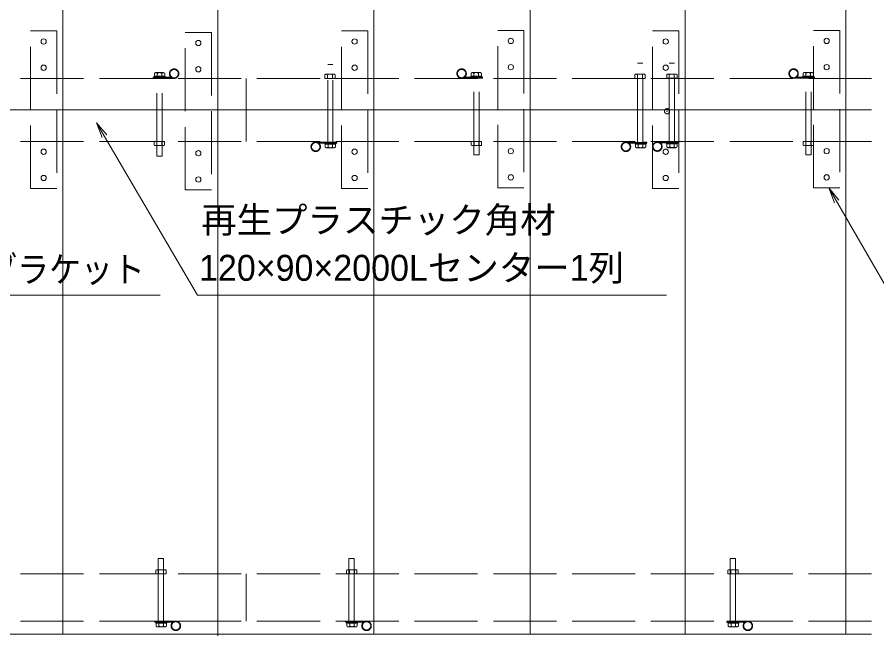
# Model space of a CAD drawing. Units: millimetres at full size, sheet at 1:20; details may follow other scales. Extents: x 200 to 8200, y 200 to 5740.
# Drawn here: x 3576 to 5212, y 3368 to 4547 of the extents above; entities that cross this region are included whole.
import ezdxf
from ezdxf.enums import TextEntityAlignment as Align

# ---------------------------------------------------------------- set-up
doc = ezdxf.new("R2010")
doc.units = ezdxf.units.MM
doc.header["$LTSCALE"] = 20
doc.header["$PDMODE"] = 32
doc.header["$PDSIZE"] = 10
doc.linetypes.add('DASHED', pattern=[7.5, 6, -1.5])
for name, color, linetype, lineweight in [('コーススレッド', 7, 'Continuous', 18), ('ボルト', 7, 'DASHED', 18), ('引出線', 7, 'Continuous', 13), ('破線', 7, 'DASHED', 9), ('角材', 7, 'Continuous', 18), ('階段本体', 7, 'Continuous', 18)]:
    doc.layers.add(name, color=color, linetype=linetype, lineweight=lineweight)
doc.layers.add('文字', color=7, linetype='Continuous')
doc.styles.add('ＭＳ Ｐゴシック', font='')
doc.styles.get('ＭＳ Ｐゴシック').set_extended_font_data('MS PGothic')

# ---------------------------------------------------------------- blocks, each defined once
blk = doc.blocks.new('open_arrow')
at = {"color": 0, "linetype": 'Continuous', "lineweight": -2}
blk.add_lwpolyline([(7.5, 1.25), (0, 0), (7.5, -1.25)], dxfattribs=at)

msp = doc.modelspace()

# ---------------------------------------------------------------- linework, layer by layer
at = {"layer": 'コーススレッド'}
for centre in [(3626.22, 4500.33), (3920.77, 4497.41), (4218.18, 4500.33), (4515.59, 4501.41), (4810.54, 4500.33), (5116.89, 4501.41), (3626.22, 4450.33), (3920.77, 4447.41), (4218.18, 4450.33), (4515.59, 4451.41), (4810.54, 4450.33), (5116.89, 4451.41), (3626.22, 4290.33), (3920.77, 4287.41), (4218.18, 4290.33), (4515.59, 4291.41), (4810.54, 4290.33), (5116.89, 4291.41), (3626.22, 4240.33), (3920.77, 4237.41), (4218.18, 4240.33), (4515.59, 4241.41), (4810.54, 4240.33), (5116.89, 4241.41)]:
    msp.add_circle(centre, 5, dxfattribs=at)
at = {"layer": 'ボルト'}
for p, q in [((4166.97, 4306.74), (4166.97, 4456.74)), ((4166.97, 4456.74), (4176.97, 4456.74)), ((4176.97, 4306.74), (4176.97, 4456.74)), ((4756.78, 4308.74), (4756.78, 4458.74)), ((4756.78, 4458.74), (4766.78, 4458.74)), ((4766.78, 4308.74), (4766.78, 4458.74)), ((4817.35, 4309.03), (4817.35, 4459.03)), ((4817.35, 4459.03), (4827.35, 4459.03)), ((4827.35, 4309.03), (4827.35, 4459.03)), ((3837.03, 4434.04), (3837.03, 4439.44)), ((3839.87, 4441.04), (3853.81, 4441.04)), ((3842.59, 4434.04), (3842.59, 4439.44)), ((3851.09, 4434.04), (3851.09, 4439.44)), ((3856.65, 4434.04), (3856.65, 4439.44)), ((4162.71, 4438.04), (4161.71, 4437.04)), ((4161.71, 4430.04), (4161.71, 4437.04)), ((4180.34, 4438.04), (4162.71, 4438.04)), ((4166.61, 4430.04), (4166.61, 4436.04)), ((4176.1, 4438.07), (4176.1, 4430.05)), ((4180.34, 4438.04), (4181.34, 4437.04)), ((4181.34, 4430.04), (4181.34, 4437.04)), ((4439.92, 4434.23), (4439.92, 4439.63)), ((4456.7, 4441.23), (4442.76, 4441.23)), ((4445.48, 4434.23), (4445.48, 4439.63)), ((4453.98, 4434.23), (4453.98, 4439.63)), ((4459.54, 4434.23), (4459.54, 4439.63)), ((4752.71, 4438.04), (4751.71, 4437.04)), ((4751.71, 4430.04), (4751.71, 4437.04)), ((4770.34, 4438.04), (4752.71, 4438.04)), ((4756.61, 4430.04), (4756.61, 4436.04)), ((4766.1, 4438.07), (4766.1, 4430.05)), ((4770.34, 4438.04), (4771.34, 4437.04)), ((4771.34, 4430.04), (4771.34, 4437.04)), ((4813.44, 4438.33), (4812.44, 4437.33)), ((4812.44, 4430.33), (4812.44, 4437.33)), ((4831.07, 4438.33), (4813.44, 4438.33)), ((4817.35, 4430.33), (4817.35, 4436.33)), ((4826.84, 4438.37), (4826.84, 4430.34)), ((4831.07, 4438.33), (4832.07, 4437.33)), ((4832.07, 4430.33), (4832.07, 4437.33)), ((5071.93, 4434.23), (5071.93, 4439.63)), ((5088.71, 4441.23), (5074.77, 4441.23)), ((5077.49, 4434.23), (5077.49, 4439.63)), ((5085.99, 4434.23), (5085.99, 4439.63)), ((5091.55, 4434.23), (5091.55, 4439.63)), ((3834.64, 4432.04), (3842.64, 4432.04)), ((3834.64, 4432.04), (3834.64, 4431.04)), ((3834.64, 4431.04), (3851.09, 4431.04)), ((3834.64, 4431.04), (3834.64, 4430.04)), ((3874.64, 4430.04), (3834.64, 4430.04)), ((3834.64, 4430.04), (3842.64, 4430.04)), ((3836.34, 4432.04), (3836.34, 4434.04)), ((3836.34, 4434.04), (3857.34, 4434.04)), ((3841.81, 4282.04), (3841.81, 4432.04)), ((3865.23, 4432.04), (3851.09, 4432.04)), ((3874.63, 4431.04), (3851.09, 4431.04)), ((3851.81, 4282.04), (3851.81, 4432.04)), ((4181.34, 4430.04), (4161.71, 4430.04)), ((4421.93, 4430.23), (4461.93, 4430.23)), ((4421.94, 4431.23), (4445.48, 4431.23)), ((4431.34, 4432.23), (4445.48, 4432.23)), ((4460.23, 4434.23), (4439.23, 4434.23)), ((4445.32, 4284.23), (4445.32, 4434.23)), ((4461.93, 4431.23), (4445.48, 4431.23)), ((4461.93, 4432.23), (4453.93, 4432.23)), ((4461.93, 4430.23), (4453.93, 4430.23)), ((4455.32, 4284.23), (4455.32, 4434.23)), ((4460.23, 4432.23), (4460.23, 4434.23)), ((4461.93, 4432.23), (4461.93, 4431.23)), ((4461.93, 4431.23), (4461.93, 4430.23)), ((4771.34, 4430.04), (4751.71, 4430.04)), ((4832.07, 4430.33), (4812.44, 4430.33)), ((5053.94, 4430.23), (5093.94, 4430.23)), ((5053.95, 4431.23), (5077.49, 4431.23)), ((5063.35, 4432.23), (5077.49, 4432.23)), ((5092.24, 4434.23), (5071.24, 4434.23)), ((5077.33, 4284.23), (5077.33, 4434.23)), ((5093.94, 4431.23), (5077.49, 4431.23)), ((5093.94, 4432.23), (5085.94, 4432.23)), ((5093.94, 4430.23), (5085.94, 4430.23)), ((5087.33, 4284.23), (5087.33, 4434.23)), ((5092.24, 4432.23), (5092.24, 4434.23)), ((5093.94, 4432.23), (5093.94, 4431.23)), ((5093.94, 4431.23), (5093.94, 4430.23)), ((3836.58, 4310.05), (3856.21, 4310.05)), ((3836.58, 4310.05), (3836.58, 4303.05)), ((3841.81, 4302.02), (3841.81, 4310.04)), ((3851.3, 4310.05), (3851.3, 4304.05)), ((3856.21, 4310.05), (3856.21, 4303.05)), ((4144.17, 4308.74), (4184.17, 4308.74)), ((4144.18, 4307.74), (4167.72, 4307.74)), ((4153.58, 4306.74), (4167.72, 4306.74)), ((4182.47, 4304.74), (4161.47, 4304.74)), ((4162.17, 4304.74), (4162.17, 4299.34)), ((4184.17, 4307.74), (4167.72, 4307.74)), ((4167.72, 4304.74), (4167.72, 4299.34)), ((4184.17, 4308.74), (4176.17, 4308.74)), ((4184.17, 4306.74), (4176.17, 4306.74)), ((4176.22, 4304.74), (4176.22, 4299.34)), ((4181.78, 4304.74), (4181.78, 4299.34)), ((4182.47, 4306.74), (4182.47, 4304.74)), ((4184.17, 4307.74), (4184.17, 4308.74)), ((4184.17, 4306.74), (4184.17, 4307.74)), ((4440.27, 4310.04), (4459.9, 4310.04)), ((4440.27, 4310.04), (4440.27, 4303.04)), ((4445.51, 4302.01), (4445.51, 4310.03)), ((4454.99, 4310.04), (4454.99, 4304.04)), ((4459.9, 4310.04), (4459.9, 4303.04)), ((4734.79, 4307.74), (4758.33, 4307.74)), ((4744.19, 4306.74), (4758.33, 4306.74)), ((4773.08, 4304.74), (4752.08, 4304.74)), ((4752.77, 4304.74), (4752.77, 4299.34)), ((4774.78, 4307.74), (4758.33, 4307.74)), ((4758.33, 4304.74), (4758.33, 4299.34)), ((4774.78, 4308.74), (4766.78, 4308.74)), ((4774.78, 4306.74), (4766.78, 4306.74)), ((4766.83, 4304.74), (4766.83, 4299.34)), ((4772.39, 4304.74), (4772.39, 4299.34)), ((4773.08, 4306.74), (4773.08, 4304.74)), ((4774.78, 4307.74), (4774.78, 4308.74)), ((4774.78, 4306.74), (4774.78, 4307.74)), ((4794.51, 4309.03), (4834.51, 4309.03)), ((4794.52, 4308.03), (4818.06, 4308.03)), ((4803.92, 4307.03), (4818.06, 4307.03)), ((4832.81, 4305.03), (4811.81, 4305.03)), ((4812.5, 4305.03), (4812.5, 4299.63)), ((4834.51, 4308.03), (4818.06, 4308.03)), ((4818.06, 4305.03), (4818.06, 4299.63)), ((4834.51, 4309.03), (4826.51, 4309.03)), ((4834.51, 4307.03), (4826.51, 4307.03)), ((4826.56, 4305.03), (4826.56, 4299.63)), ((4832.12, 4305.03), (4832.12, 4299.63)), ((4832.81, 4307.03), (4832.81, 4305.03)), ((4834.51, 4308.03), (4834.51, 4309.03)), ((4834.51, 4307.03), (4834.51, 4308.03)), ((5072.28, 4310.04), (5091.91, 4310.04)), ((5072.28, 4310.04), (5072.28, 4303.04)), ((5077.52, 4302.01), (5077.52, 4310.03)), ((5087, 4310.04), (5087, 4304.04)), ((5091.91, 4310.04), (5091.91, 4303.04)), ((3837.58, 4302.05), (3836.58, 4303.05)), ((3837.58, 4302.05), (3855.21, 4302.05)), ((3855.21, 4302.05), (3856.21, 4303.05)), ((4178.94, 4297.74), (4165, 4297.74)), ((4441.27, 4302.04), (4440.27, 4303.04)), ((4441.27, 4302.04), (4458.9, 4302.04)), ((4458.9, 4302.04), (4459.9, 4303.04)), ((4769.55, 4297.74), (4755.61, 4297.74)), ((4829.28, 4298.04), (4815.34, 4298.04)), ((5073.28, 4302.04), (5072.28, 4303.04)), ((5073.28, 4302.04), (5090.91, 4302.04)), ((5090.91, 4302.04), (5091.91, 4303.04)), ((3841.81, 4282.04), (3851.81, 4282.04)), ((4445.32, 4284.23), (4455.32, 4284.23)), ((5077.33, 4284.23), (5087.33, 4284.23)), ((3844.32, 3395.04), (3844.32, 3515.04)), ((3854.32, 3515.04), (3844.32, 3515.04)), ((3854.32, 3395.04), (3854.32, 3515.04)), ((4207.42, 3395.04), (4207.42, 3515.04)), ((4217.42, 3515.04), (4207.42, 3515.04)), ((4217.42, 3395.04), (4217.42, 3515.04)), ((4933.31, 3395.04), (4933.31, 3515.04)), ((4943.31, 3515.04), (4933.31, 3515.04)), ((4943.31, 3395.04), (4943.31, 3515.04)), ((3840.96, 3494.04), (3839.96, 3493.04)), ((3839.96, 3486.04), (3839.96, 3493.04)), ((3839.96, 3486.04), (3859.59, 3486.04)), ((3840.96, 3494.04), (3858.59, 3494.04)), ((3845.19, 3494.07), (3845.19, 3486.05)), ((3854.68, 3486.04), (3854.68, 3492.04)), ((3858.59, 3494.04), (3859.59, 3493.04)), ((3859.59, 3486.04), (3859.59, 3493.04)), ((4204.06, 3494.04), (4203.06, 3493.04)), ((4203.06, 3486.04), (4203.06, 3493.04)), ((4203.06, 3486.04), (4222.69, 3486.04)), ((4204.06, 3494.04), (4221.69, 3494.04)), ((4208.3, 3494.07), (4208.3, 3486.05)), ((4217.79, 3486.04), (4217.79, 3492.04)), ((4221.69, 3494.04), (4222.69, 3493.04)), ((4222.69, 3486.04), (4222.69, 3493.04)), ((4929.95, 3494.04), (4928.95, 3493.04)), ((4928.95, 3486.04), (4928.95, 3493.04)), ((4928.95, 3486.04), (4948.58, 3486.04)), ((4929.95, 3494.04), (4947.58, 3494.04)), ((4934.19, 3494.07), (4934.19, 3486.05)), ((4943.67, 3486.04), (4943.67, 3492.04)), ((4947.58, 3494.04), (4948.58, 3493.04)), ((4948.58, 3486.04), (4948.58, 3493.04)), ((3877.87, 3396.04), (3837.87, 3396.04)), ((3837.87, 3396.04), (3845.87, 3396.04)), ((3837.87, 3395.04), (3837.87, 3396.04)), ((3837.87, 3395.04), (3854.32, 3395.04)), ((3837.87, 3394.04), (3837.87, 3395.04)), ((3837.87, 3394.04), (3845.87, 3394.04)), ((3839.57, 3394.04), (3839.57, 3392.04)), ((3839.57, 3392.04), (3860.57, 3392.04)), ((3840.26, 3392.04), (3840.26, 3386.64)), ((3845.82, 3392.04), (3845.82, 3386.64)), ((3877.86, 3395.04), (3854.32, 3395.04)), ((3868.46, 3394.04), (3854.32, 3394.04)), ((3854.32, 3392.04), (3854.32, 3386.64)), ((3859.88, 3392.04), (3859.88, 3386.64)), ((4240.98, 3396.04), (4200.98, 3396.04)), ((4200.98, 3396.04), (4208.98, 3396.04)), ((4200.98, 3395.04), (4200.98, 3396.04)), ((4200.98, 3395.04), (4217.42, 3395.04)), ((4200.98, 3394.04), (4200.98, 3395.04)), ((4200.98, 3394.04), (4208.98, 3394.04)), ((4202.67, 3394.04), (4202.67, 3392.04)), ((4202.67, 3392.04), (4223.67, 3392.04)), ((4203.37, 3392.04), (4203.37, 3386.64)), ((4208.92, 3392.04), (4208.92, 3386.64)), ((4240.96, 3395.04), (4217.42, 3395.04)), ((4231.56, 3394.04), (4217.42, 3394.04)), ((4217.42, 3392.04), (4217.42, 3386.64)), ((4222.98, 3392.04), (4222.98, 3386.64)), ((4966.86, 3396.04), (4926.86, 3396.04)), ((4926.86, 3396.04), (4934.86, 3396.04)), ((4926.86, 3395.04), (4926.86, 3396.04)), ((4926.86, 3395.04), (4943.31, 3395.04)), ((4926.86, 3394.04), (4926.86, 3395.04)), ((4926.86, 3394.04), (4934.86, 3394.04)), ((4928.56, 3394.04), (4928.56, 3392.04)), ((4928.56, 3392.04), (4949.56, 3392.04)), ((4929.25, 3392.04), (4929.25, 3386.64)), ((4934.81, 3392.04), (4934.81, 3386.64)), ((4966.85, 3395.04), (4943.31, 3395.04)), ((4957.45, 3394.04), (4943.31, 3394.04)), ((4943.31, 3392.04), (4943.31, 3386.64)), ((4948.87, 3392.04), (4948.87, 3386.64)), ((3843.1, 3385.04), (3857.04, 3385.04)), ((4206.2, 3385.04), (4220.14, 3385.04)), ((4932.09, 3385.04), (4946.03, 3385.04))]:
    msp.add_line(p, q, dxfattribs=at)
for points in [[(3857.34, 4434.04), (3857.34, 4432.04), (3836.34, 4432.04)], [(4439.23, 4434.23), (4439.23, 4432.23), (4460.23, 4432.23)], [(5071.24, 4434.23), (5071.24, 4432.23), (5092.24, 4432.23)], [(4161.47, 4304.74), (4161.47, 4306.74), (4182.47, 4306.74)], [(4752.08, 4304.74), (4752.08, 4306.74), (4773.08, 4306.74)], [(4811.81, 4305.03), (4811.81, 4307.03), (4832.81, 4307.03)], [(3860.57, 3392.04), (3860.57, 3394.04), (3839.57, 3394.04)], [(4223.67, 3392.04), (4223.67, 3394.04), (4202.67, 3394.04)], [(4949.56, 3392.04), (4949.56, 3394.04), (4928.56, 3394.04)]]:
    msp.add_lwpolyline(points, dxfattribs=at)
for centre, radius in [((3874.64, 4439.04), 9), ((3874.64, 4439.04), 8), ((3874.64, 4439.04), 8), ((4421.93, 4439.23), 9), ((4421.93, 4439.23), 8), ((4421.93, 4439.23), 8), ((5053.94, 4439.23), 9), ((5053.94, 4439.23), 8), ((5053.94, 4439.23), 8), ((4144.17, 4299.74), 9), ((4144.17, 4299.74), 8), ((4144.17, 4299.74), 8), ((4734.78, 4299.74), 9), ((4734.78, 4299.74), 8), ((4734.78, 4299.74), 8), ((4794.51, 4300.03), 9), ((4794.51, 4300.03), 8), ((4794.51, 4300.03), 8), ((3877.87, 3387.04), 9), ((3877.87, 3387.04), 8), ((3877.87, 3387.04), 8), ((4240.98, 3387.04), 9), ((4240.98, 3387.04), 8), ((4240.98, 3387.04), 8), ((4966.86, 3387.04), 9), ((4966.86, 3387.04), 8), ((4966.86, 3387.04), 8)]:
    msp.add_circle(centre, radius, dxfattribs=at)
for centre, radius, start, end in [((4164.61, 4436.04), 2, 0, 90), ((4168.61, 4436.04), 2, 90, 180), ((4754.61, 4436.04), 2, 0, 90), ((4758.61, 4436.04), 2, 90, 180), ((4815.35, 4436.33), 2, 0, 90), ((4819.35, 4436.33), 2, 90, 180), ((3865.66, 4433.58), 2.59, 255.71412, 18.85631), ((3865.61, 4433.81), 1.81, 257.91437, 355.75136), ((4430.91, 4433.77), 2.59, 161.14369, 284.28588), ((4430.96, 4434), 1.81, 184.24864, 282.08563), ((5062.92, 4433.77), 2.59, 161.14369, 284.28588), ((5062.97, 4434), 1.81, 184.24864, 282.08563), ((3849.3, 4304.05), 2, 270, 0), ((3853.3, 4304.05), 2, 180, 270), ((4153.15, 4305.21), 2.59, 75.71412, 198.85631), ((4153.21, 4304.97), 1.81, 77.91437, 175.75136), ((4452.99, 4304.04), 2, 270, 0), ((4456.99, 4304.04), 2, 180, 270), ((4743.76, 4305.21), 2.59, 75.71412, 198.85631), ((4743.81, 4304.97), 1.81, 77.91437, 175.75136), ((4803.49, 4305.5), 2.59, 75.71412, 198.85631), ((4803.54, 4305.26), 1.81, 77.91437, 175.75136), ((5085, 4304.04), 2, 270, 0), ((5089, 4304.04), 2, 180, 270), ((3852.68, 3492.04), 2, 0, 90), ((3856.68, 3492.04), 2, 90, 180), ((4215.79, 3492.04), 2, 0, 90), ((4219.79, 3492.04), 2, 90, 180), ((4941.67, 3492.04), 2, 0, 90), ((4945.67, 3492.04), 2, 90, 180), ((3868.89, 3392.5), 2.59, 341.14369, 104.28588), ((3868.84, 3392.27), 1.81, 4.24864, 102.08563), ((4232, 3392.5), 2.59, 341.14369, 104.28588), ((4231.94, 3392.27), 1.81, 4.24864, 102.08563), ((4957.88, 3392.5), 2.59, 341.14369, 104.28588), ((4957.83, 3392.27), 1.81, 4.24864, 102.08563)]:
    msp.add_arc(centre, radius, start, end, dxfattribs=at)
for centre, major_axis, start_param, end_param in [((3840.35, 4437.26), (4.04, 0), 1.6887973, 2.5318742), ((3839.91, 4438.25), (2.97, 0), 0.4414906, 1.5829156), ((3846.84, 4435.24), (6.16, 0), 1.5707963, 2.3318087), ((3846.84, 4435.24), (-6.16, 0), 3.9513766, 4.712389), ((3853.77, 4438.25), (-2.97, 0), 4.7002697, 5.8416947), ((3853.33, 4437.26), (-4.04, 0), 3.7513111, 4.594388), ((4443.24, 4437.45), (4.04, 0), 1.6887973, 2.5318742), ((4442.8, 4438.44), (2.97, 0), 0.4414906, 1.5829156), ((4449.73, 4435.43), (6.16, 0), 1.5707963, 2.3318087), ((4449.73, 4435.43), (-6.16, 0), 3.9513766, 4.712389), ((4456.67, 4438.44), (-2.97, 0), 4.7002697, 5.8416947), ((4456.23, 4437.45), (-4.04, 0), 3.7513111, 4.594388), ((5075.25, 4437.45), (4.04, 0), 1.6887973, 2.5318742), ((5074.81, 4438.44), (2.97, 0), 0.4414906, 1.5829156), ((5081.74, 4435.43), (6.16, 0), 1.5707963, 2.3318087), ((5081.74, 4435.43), (-6.16, 0), 3.9513766, 4.712389), ((5088.67, 4438.44), (-2.97, 0), 4.7002697, 5.8416947), ((5088.23, 4437.45), (-4.04, 0), 3.7513111, 4.594388), ((4165.48, 4301.52), (4.04, 0), 3.7513111, 4.594388), ((4165.04, 4300.54), (2.97, 0), 4.7002697, 5.8416947), ((4171.97, 4303.54), (6.16, 0), 3.9513766, 4.712389), ((4171.97, 4303.54), (-6.16, 0), 1.5707963, 2.3318087), ((4178.91, 4300.54), (-2.97, 0), 0.4414906, 1.5829156), ((4178.47, 4301.52), (-4.04, 0), 1.6887973, 2.5318742), ((4756.08, 4301.52), (4.04, 0), 3.7513111, 4.594388), ((4755.64, 4300.54), (2.97, 0), 4.7002697, 5.8416947), ((4762.58, 4303.54), (6.16, 0), 3.9513766, 4.712389), ((4762.58, 4303.54), (-6.16, 0), 1.5707963, 2.3318087), ((4769.51, 4300.54), (-2.97, 0), 0.4414906, 1.5829156), ((4769.07, 4301.52), (-4.04, 0), 1.6887973, 2.5318742), ((4815.82, 4301.81), (4.04, 0), 3.7513111, 4.594388), ((4815.38, 4300.83), (2.97, 0), 4.7002697, 5.8416947), ((4822.31, 4303.83), (6.16, 0), 3.9513766, 4.712389), ((4822.31, 4303.83), (-6.16, 0), 1.5707963, 2.3318087), ((4829.24, 4300.83), (-2.97, 0), 0.4414906, 1.5829156), ((4828.8, 4301.81), (-4.04, 0), 1.6887973, 2.5318742), ((3843.58, 3388.82), (4.04, 0), 3.7513111, 4.594388), ((3843.14, 3387.83), (2.97, 0), 4.7002697, 5.8416947), ((3850.07, 3390.84), (6.16, 0), 3.9513766, 4.712389), ((3850.07, 3390.84), (-6.16, 0), 1.5707963, 2.3318087), ((3857, 3387.83), (-2.97, 0), 0.4414906, 1.5829156), ((3856.56, 3388.82), (-4.04, 0), 1.6887973, 2.5318742), ((4206.68, 3388.82), (4.04, 0), 3.7513111, 4.594388), ((4206.24, 3387.83), (2.97, 0), 4.7002697, 5.8416947), ((4213.17, 3390.84), (6.16, 0), 3.9513766, 4.712389), ((4213.17, 3390.84), (-6.16, 0), 1.5707963, 2.3318087), ((4220.11, 3387.83), (-2.97, 0), 0.4414906, 1.5829156), ((4219.67, 3388.82), (-4.04, 0), 1.6887973, 2.5318742), ((4932.57, 3388.82), (4.04, 0), 3.7513111, 4.594388), ((4932.13, 3387.83), (2.97, 0), 4.7002697, 5.8416947), ((4939.06, 3390.84), (6.16, 0), 3.9513766, 4.712389), ((4939.06, 3390.84), (-6.16, 0), 1.5707963, 2.3318087), ((4946, 3387.83), (-2.97, 0), 0.4414906, 1.5829156), ((4945.56, 3388.82), (-4.04, 0), 1.6887973, 2.5318742)]:
    msp.add_ellipse(centre, major_axis=major_axis, ratio=0.9411, start_param=start_param, end_param=end_param, dxfattribs=at)
msp.add_point((4812.99, 4367.41), dxfattribs=at)
at = {"layer": '引出線'}
for points in [[(3726.77, 4345.59), (3918.85, 4017.11), (4803.76, 4017.11), (4811.76, 4017.11)], [(2650.66, 4284.23), (2804.88, 4017.11), (3840.23, 4017.11), (3848.23, 4017.11)], [(5120.91, 4221.41), (5313.12, 3888.51), (6268.9, 3888.51), (6276.9, 3888.51)]]:
    msp.add_lwpolyline(points, dxfattribs=at)
at = {"layer": '破線'}
for p, q in [((3601.22, 4520.33), (3651.22, 4520.33)), ((3601.22, 4220.33), (3601.22, 4520.33)), ((3651.22, 4520.33), (3651.22, 4220.33)), ((3895.77, 4517.41), (3945.77, 4517.41)), ((3895.77, 4217.41), (3895.77, 4517.41)), ((3945.77, 4517.41), (3945.77, 4217.41)), ((4193.18, 4520.33), (4243.18, 4520.33)), ((4193.18, 4220.33), (4193.18, 4520.33)), ((4243.18, 4520.33), (4243.18, 4220.33)), ((4490.59, 4521.41), (4540.59, 4521.41)), ((4490.59, 4221.41), (4490.59, 4521.41)), ((4540.59, 4521.41), (4540.59, 4221.41)), ((4785.54, 4520.33), (4835.54, 4520.33)), ((4785.54, 4220.33), (4785.54, 4520.33)), ((4835.54, 4520.33), (4835.54, 4220.33)), ((5091.89, 4521.41), (5141.89, 4521.41)), ((5091.89, 4221.41), (5091.89, 4521.41)), ((5141.89, 4521.41), (5141.89, 4221.41)), ((5202.35, 4430.04), (2187.36, 4430.04)), ((4012, 4310.04), (4012, 4430.04)), ((5202.35, 4310.04), (2187.36, 4310.04)), ((3601.22, 4220.33), (3651.22, 4220.33)), ((3895.77, 4217.41), (3945.77, 4217.41)), ((4193.18, 4220.33), (4243.18, 4220.33)), ((4490.59, 4221.41), (4540.59, 4221.41)), ((4785.54, 4220.33), (4835.54, 4220.33)), ((5091.89, 4221.41), (5141.89, 4221.41)), ((5202.35, 3486.04), (2187.36, 3486.04)), ((4012, 3396.04), (4012, 3486.04)), ((5202.35, 3396.04), (2187.36, 3396.04))]:
    msp.add_line(p, q, dxfattribs=at)
at = {"layer": '角材'}
msp.add_line((5202.35, 4370.04), (2187.36, 4370.04), dxfattribs=at)
at = {"layer": '階段本体'}
for p, q in [((3663.01, 3370.96), (3663.01, 5370.96)), ((3957.56, 3368.04), (3957.56, 5370.96)), ((4254.97, 3370.96), (4254.97, 5370.96)), ((4552.37, 3372.04), (4552.37, 5370.96)), ((4847.32, 3370.96), (4847.32, 5370.96)), ((5153.68, 3370.96), (5153.68, 5370.96)), ((2187.36, 3370.96), (5202.35, 3370.96))]:
    msp.add_line(p, q, dxfattribs=at)

# ---------------------------------------------------------------- block references
at = {"layer": '引出線', "xscale": 4, "yscale": 4}
for p, rotation in [((3726.77, 4345.59), 300.3), ((5120.91, 4221.41), 300)]:
    msp.add_blockref('open_arrow', p, dxfattribs=dict(at, rotation=rotation))

# ---------------------------------------------------------------- texts
at = {"layer": '文字', "style": 'ＭＳ Ｐゴシック'}
for s, p in [('再生プラスチック角材', (3925.97, 4120.82)), ('120×90×2000Lセンター1列', (3922, 4029.53))]:
    msp.add_text(s, height=49.49, dxfattribs=at).set_placement(p, align=Align.BOTTOM_LEFT)
at = {"layer": '文字', "style": 'ＭＳ Ｐゴシック', "width": 0.9}
msp.add_text('ボルト・ナットM10×150L,ブラケット', height=49.49, dxfattribs=at).set_placement((2796.54, 4026.64), align=Align.BOTTOM_LEFT)

doc.saveas('drawing.dxf')
